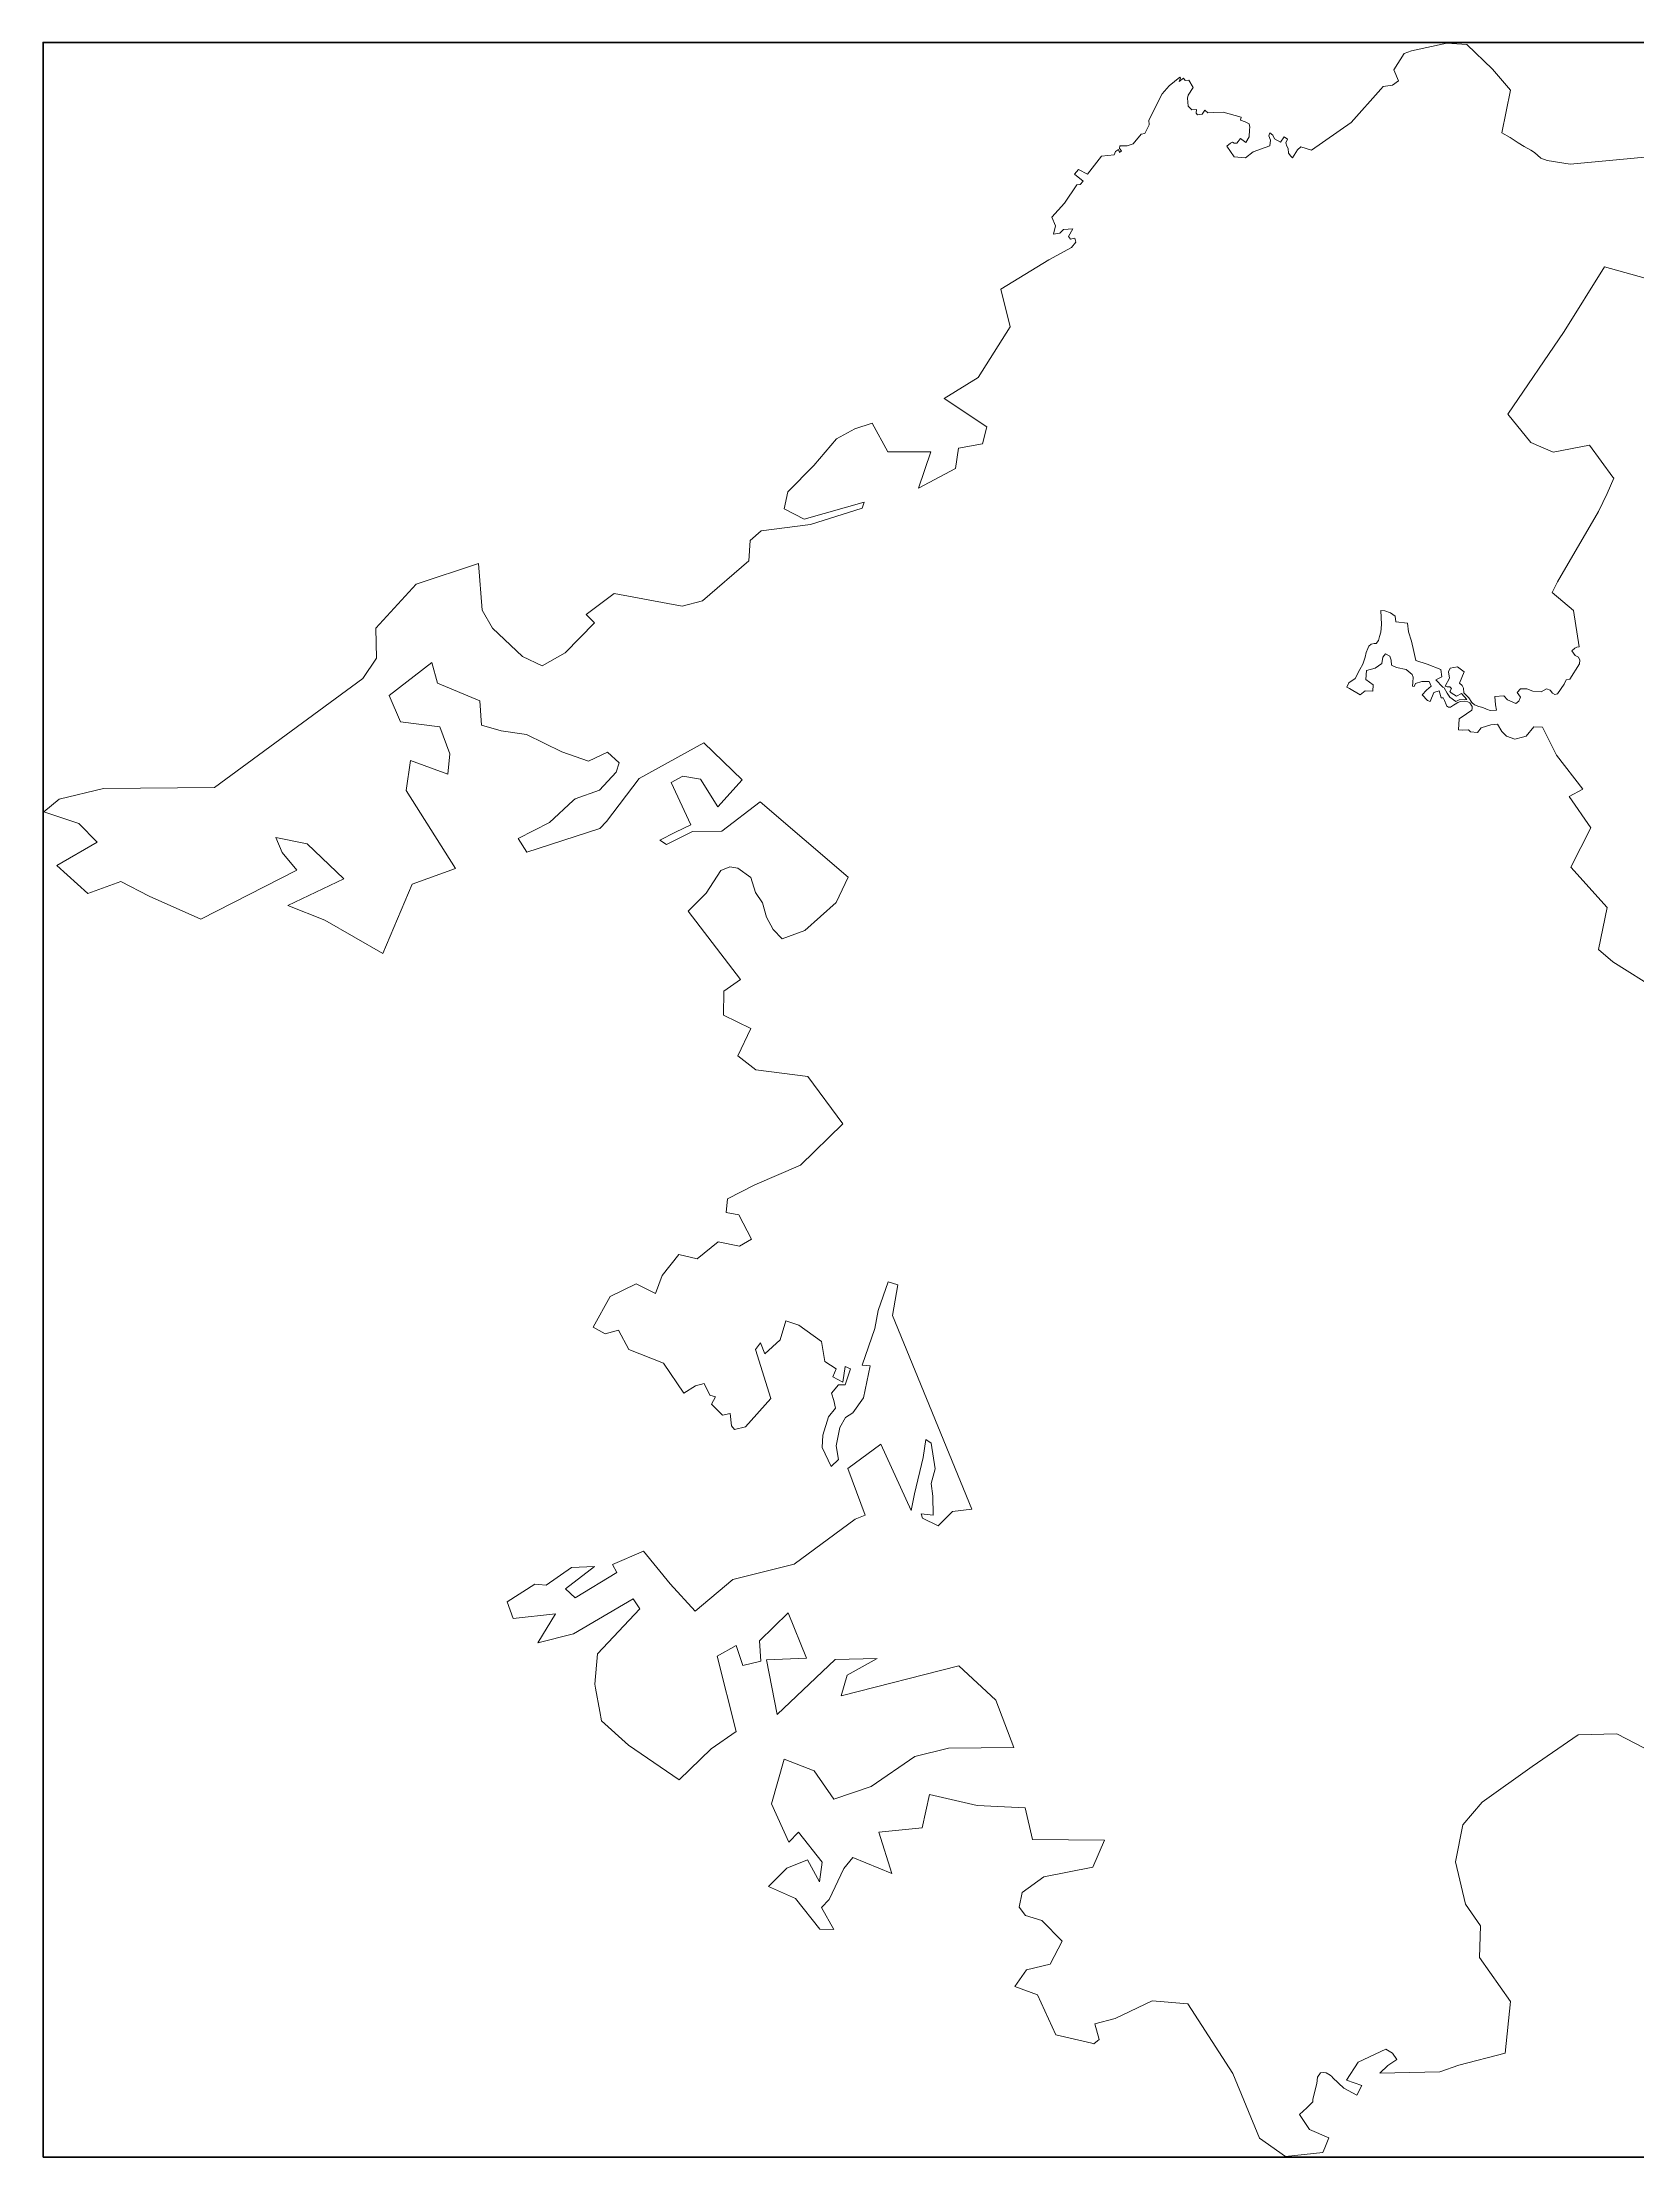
# Model space of a CAD drawing. Header units: metres. Extents: x -13451 to 9639, y -7413 to 5935.
# Drawn here: x -13451 to -3384, y -7413 to 5935 of the extents above; entities that cross this region are included whole.
import ezdxf
from ezdxf.enums import TextEntityAlignment as Align

# ---------------------------------------------------------------- set-up
doc = ezdxf.new("R2010")
doc.units = ezdxf.units.M
doc.layers.add('QUADRO', color=7, linetype='Continuous', lineweight=50)
doc.layers.add('VEGETACAO', color=3, linetype='Continuous', lineweight=13)

msp = doc.modelspace()

# ---------------------------------------------------------------- linework, layer by layer
at = {"layer": 'QUADRO', "color": 7}
msp.add_lwpolyline([(-13446, -7410), (9571, -7410), (9571, 5935), (-13446, 5935)], close=True, dxfattribs=at)
at = {"layer": 'VEGETACAO'}
for points in [[(-3166, -4919), (-3517, -4738), (-3760, -4745), (-4050, -4945), (-4365, -5170), (-4487, -5313), (-4534, -5545), (-4470, -5812), (-4377, -5949), (-4382, -6149), (-4188, -6427), (-4221, -6753), (-4513, -6828), (-4632, -6872), (-5012, -6879), (-4962, -6831), (-4905, -6793), (-4932, -6754), (-4974, -6728), (-5149, -6811), (-5221, -6923), (-5126, -6957), (-5156, -7018), (-5238, -6975), (-5309, -6908), (-5315, -6900), (-5325, -6893), (-5350, -6878), (-5368, -6875), (-5386, -6878), (-5404, -6905), (-5410, -6945), (-5423, -7002), (-5434, -7046), (-5434, -7060), (-5473, -7098), (-5519, -7141), (-5456, -7235), (-5333, -7287), (-5359, -7350), (-5372, -7379), (-5607, -7405), (-5771, -7290), (-5939, -6882), (-6224, -6442), (-6448, -6422), (-6681, -6535), (-6810, -6569), (-6783, -6667), (-6793, -6676), (-6816, -6694), (-6829, -6691), (-7056, -6637), (-7172, -6386), (-7314, -6332), (-7242, -6227), (-7092, -6191), (-7016, -6047), (-7144, -5916), (-7248, -5884), (-7288, -5832), (-7268, -5739), (-7132, -5641), (-6823, -5580), (-6748, -5409), (-7204, -5404), (-7249, -5205), (-7553, -5190), (-7853, -5122), (-7900, -5332), (-8173, -5358), (-8091, -5620), (-8336, -5519), (-8393, -5588), (-8486, -5783), (-8534, -5834), (-8456, -5973), (-8546, -5970), (-8698, -5778), (-8870, -5701), (-8754, -5586), (-8622, -5533), (-8547, -5672), (-8530, -5547), (-8679, -5358), (-8740, -5422), (-8850, -5180), (-8770, -4897), (-8580, -4972), (-8456, -5151), (-8221, -5070), (-7945, -4882), (-7734, -4828), (-7321, -4825), (-7435, -4526), (-7668, -4309), (-8410, -4498), (-8372, -4367), (-8183, -4262), (-8449, -4269), (-8814, -4617), (-8881, -4272), (-8630, -4261), (-8746, -3975), (-8926, -4152), (-8918, -4279), (-9030, -4308), (-9073, -4181), (-9193, -4248), (-9073, -4724), (-9231, -4833), (-9432, -5029), (-9752, -4810), (-9923, -4656), (-9934, -4597), (-9960, -4449), (-9965, -4425), (-9948, -4234), (-9680, -3950), (-9724, -3887), (-10099, -4108), (-10325, -4163), (-10214, -3982), (-10481, -4011), (-10519, -3906), (-10344, -3793), (-10321, -3796), (-10271, -3801), (-10113, -3688), (-9966, -3683), (-10150, -3824), (-10088, -3881), (-9827, -3721), (-9854, -3669), (-9658, -3586), (-9490, -3791), (-9332, -3965), (-9094, -3764), (-8707, -3667), (-8323, -3383), (-8260, -3359), (-8368, -3064), (-8160, -2910), (-7968, -3329), (-7947, -3223), (-7893, -2995), (-7877, -2881), (-7843, -2905), (-7818, -3065), (-7842, -3159), (-7832, -3238), (-7831, -3358), (-7906, -3350), (-7897, -3378), (-7798, -3426), (-7708, -3335), (-7587, -3321), (-8087, -2099), (-8053, -1906), (-8115, -1887), (-8178, -2067), (-8199, -2181), (-8279, -2412), (-8227, -2417), (-8269, -2618), (-8337, -2713), (-8384, -2742), (-8420, -2805), (-8442, -2920), (-8427, -3007), (-8473, -3051), (-8530, -2931), (-8527, -2854), (-8490, -2737), (-8446, -2684), (-8456, -2634), (-8472, -2588), (-8428, -2537), (-8385, -2536), (-8351, -2436), (-8385, -2421), (-8400, -2520), (-8464, -2486), (-8443, -2435), (-8514, -2389), (-8534, -2262), (-8678, -2159), (-8760, -2132), (-8795, -2253), (-8893, -2341), (-8920, -2272), (-8951, -2312), (-8854, -2622), (-9014, -2801), (-9083, -2818), (-9103, -2794), (-9111, -2717), (-9160, -2727), (-9228, -2657), (-9203, -2611), (-9239, -2602), (-9276, -2527), (-9330, -2542), (-9404, -2589), (-9531, -2399), (-9751, -2313), (-9815, -2191), (-9899, -2215), (-9975, -2172), (-9869, -1979), (-9704, -1899), (-9583, -1960), (-9540, -1846), (-9435, -1713), (-9320, -1741), (-9187, -1633), (-9052, -1662), (-8976, -1616), (-9056, -1463), (-9136, -1448), (-9127, -1363), (-8956, -1274), (-8667, -1149), (-8400, -889), (-8620, -591), (-8950, -549), (-9062, -459), (-8981, -287), (-9154, -203), (-9150, -53), (-9046, 22), (-9375, 452), (-9263, 566), (-9169, 709), (-9113, 732), (-9062, 725), (-8980, 666), (-8952, 570), (-8908, 506), (-8881, 416), (-8839, 338), (-8783, 279), (-8639, 331), (-8442, 507), (-8366, 667), (-8922, 1143), (-9163, 957), (-9348, 955), (-9512, 873), (-9554, 901), (-9455, 952), (-9359, 997), (-9484, 1265), (-9410, 1305), (-9299, 1286), (-9188, 1112), (-9035, 1282), (-9277, 1514), (-9685, 1290), (-9892, 1019), (-9933, 975), (-10395, 825), (-10448, 912), (-10251, 1012), (-10101, 1151), (-10089, 1162), (-9935, 1216), (-9830, 1330), (-9811, 1388), (-9886, 1457), (-10005, 1399), (-10173, 1459), (-10396, 1567), (-10555, 1590), (-10680, 1626), (-10690, 1781), (-10958, 1891), (-10994, 2022), (-11263, 1814), (-11191, 1648), (-10942, 1617), (-10879, 1445), (-10892, 1318), (-11128, 1404), (-11155, 1215), (-10845, 723), (-11117, 624), (-11303, 185), (-11668, 397), (-11902, 489), (-11549, 656), (-11780, 878), (-11978, 918), (-11938, 822), (-11845, 711), (-12452, 402), (-12777, 548), (-12956, 641), (-13164, 565), (-13359, 740), (-13105, 889), (-13221, 1006), (-13441, 1079), (-13345, 1159), (-13066, 1227), (-12364, 1234), (-11429, 1922), (-11343, 2049), (-11346, 2238), (-11092, 2516), (-10699, 2646), (-10675, 2353), (-10611, 2238), (-10422, 2059), (-10298, 2001), (-10153, 2083), (-9968, 2273), (-10019, 2325), (-9842, 2457), (-9414, 2378), (-9286, 2412), (-8993, 2664), (-8985, 2791), (-8915, 2852), (-8605, 2892), (-8278, 2995), (-8265, 3033), (-8645, 2927), (-8771, 2991), (-8747, 3099), (-8584, 3264), (-8440, 3434), (-8325, 3496), (-8216, 3532), (-8117, 3351), (-7844, 3351), (-7922, 3123), (-7689, 3247), (-7671, 3374), (-7519, 3402), (-7491, 3509), (-7761, 3687), (-7546, 3820), (-7344, 4141), (-7404, 4377), (-7100, 4563), (-6958, 4640), (-6930, 4675), (-6937, 4699), (-6963, 4693), (-6977, 4710), (-6948, 4758), (-7008, 4754), (-7031, 4732), (-7071, 4724), (-7059, 4777), (-7081, 4832), (-7001, 4920), (-6923, 5037), (-6902, 5039), (-6883, 5059), (-6938, 5103), (-6912, 5133), (-6857, 5104), (-6768, 5217), (-6688, 5226), (-6679, 5247), (-6660, 5259), (-6654, 5241), (-6642, 5250), (-6655, 5265), (-6652, 5282), (-6605, 5283), (-6567, 5294), (-6517, 5355), (-6495, 5359), (-6467, 5415), (-6470, 5445), (-6384, 5611), (-6340, 5661), (-6274, 5716), (-6270, 5708), (-6278, 5689), (-6278, 5689), (-6251, 5708), (-6240, 5694), (-6216, 5696), (-6190, 5650), (-6220, 5601), (-6225, 5583), (-6222, 5532), (-6198, 5509), (-6169, 5512), (-6171, 5489), (-6162, 5477), (-6132, 5481), (-6115, 5508), (-6096, 5491), (-6059, 5493), (-6000, 5495), (-5886, 5463), (-5891, 5445), (-5862, 5434), (-5837, 5421), (-5831, 5399), (-5833, 5382), (-5836, 5339), (-5858, 5303), (-5890, 5328), (-5914, 5299), (-5930, 5298), (-5942, 5305), (-5953, 5299), (-5976, 5281), (-5931, 5213), (-5859, 5206), (-5811, 5245), (-5736, 5272), (-5705, 5283), (-5701, 5318), (-5713, 5346), (-5706, 5364), (-5686, 5349), (-5676, 5327), (-5639, 5306), (-5616, 5338), (-5595, 5325), (-5604, 5302), (-5599, 5280), (-5590, 5265), (-5587, 5235), (-5574, 5217), (-5562, 5207), (-5532, 5257), (-5511, 5275), (-5442, 5254), (-5192, 5430), (-5006, 5640), (-4991, 5657), (-4931, 5665), (-4893, 5692), (-4923, 5762), (-4858, 5864), (-4812, 5882), (-4589, 5930), (-4462, 5921), (-4301, 5766), (-4188, 5634), (-4241, 5364), (-4190, 5334), (-4139, 5302), (-4100, 5278), (-4059, 5254), (-4036, 5239), (-3996, 5204), (-3956, 5190), (-3811, 5166), (-3407, 5204), (-3276, 5217)], [(-3338, 4448), (-3594, 4519), (-3849, 4111), (-4204, 3588), (-4058, 3410), (-3918, 3349), (-3689, 3394), (-3542, 3192), (-3535, 3185), (-3578, 3088), (-3631, 2975), (-3891, 2531), (-3925, 2463), (-3790, 2349), (-3753, 2121), (-3768, 2119), (-3781, 2113), (-3800, 2096), (-3780, 2067), (-3759, 2055), (-3749, 2037), (-3751, 2014), (-3813, 1916), (-3835, 1912), (-3848, 1886), (-3890, 1825), (-3908, 1821), (-3923, 1829), (-3936, 1847), (-3959, 1855), (-3993, 1836), (-4047, 1841), (-4085, 1856), (-4125, 1855), (-4146, 1833), (-4123, 1804), (-4134, 1778), (-4153, 1764), (-4205, 1786), (-4230, 1812), (-4285, 1807), (-4281, 1755), (-4276, 1721), (-4315, 1719), (-4338, 1727), (-4362, 1739), (-4387, 1744), (-4414, 1754), (-4430, 1770), (-4450, 1799), (-4482, 1830), (-4483, 1859), (-4493, 1877), (-4509, 1891), (-4480, 1962), (-4522, 1994), (-4568, 1987), (-4579, 1964), (-4572, 1924), (-4600, 1873), (-4587, 1868), (-4569, 1868), (-4559, 1858), (-4569, 1838), (-4562, 1831), (-4528, 1809), (-4497, 1827), (-4462, 1788), (-4510, 1786), (-4531, 1776), (-4570, 1803), (-4586, 1829), (-4606, 1863), (-4615, 1866), (-4658, 1912), (-4620, 1932), (-4626, 1978), (-4712, 2011), (-4785, 2034), (-4798, 2092), (-4811, 2157), (-4831, 2216), (-4838, 2271), (-4911, 2278), (-4915, 2315), (-4944, 2335), (-4981, 2348), (-5005, 2350), (-5002, 2261), (-5006, 2214), (-5013, 2186), (-5019, 2161), (-5035, 2142), (-5048, 2142), (-5067, 2138), (-5080, 2126), (-5087, 2110), (-5097, 2085), (-5104, 2056), (-5118, 2011), (-5137, 1977), (-5168, 1922), (-5207, 1893), (-5219, 1867), (-5203, 1857), (-5136, 1817), (-5105, 1844), (-5056, 1840), (-5054, 1881), (-5099, 1915), (-5095, 1971), (-5040, 1987), (-4999, 2015), (-4993, 2056), (-4975, 2076), (-4949, 2062), (-4940, 2037), (-4938, 2005), (-4907, 1991), (-4846, 1978), (-4807, 1946), (-4801, 1929), (-4803, 1895), (-4805, 1872), (-4794, 1870), (-4787, 1889), (-4746, 1902), (-4701, 1902), (-4687, 1872), (-4718, 1848), (-4744, 1817), (-4711, 1783), (-4693, 1775), (-4670, 1832), (-4637, 1844), (-4624, 1798), (-4611, 1799), (-4603, 1782), (-4593, 1756), (-4590, 1748), (-4578, 1740), (-4565, 1740), (-4547, 1753), (-4536, 1759), (-4519, 1769), (-4502, 1775), (-4479, 1777), (-4456, 1773), (-4443, 1767), (-4428, 1745), (-4428, 1732), (-4432, 1722), (-4465, 1699), (-4511, 1666), (-4515, 1596), (-4492, 1594), (-4452, 1597), (-4439, 1585), (-4396, 1581), (-4372, 1609), (-4312, 1629), (-4270, 1632), (-4241, 1587), (-4213, 1558), (-4159, 1538), (-4111, 1551), (-4089, 1557), (-4040, 1617), (-3986, 1614), (-3897, 1437), (-3730, 1222), (-3817, 1177), (-3681, 978), (-3807, 730), (-3578, 475), (-3631, 212), (-3541, 134), (-3253, -48)]]:
    msp.add_lwpolyline(points, dxfattribs=at)

# ---------------------------------------------------------------- texts
at = {"layer": 'QUADRO'}
for s, p in [('N: 7464800', (-13449, -4984)), ('N: 7464750', (-13449, -5034)), ('N: 7464700', (-13449, -5084)), ('N: 7464650', (-13449, -5134)), ('N: 7464600', (-13449, -5184)), ('N: 7464550', (-13449, -5234)), ('N: 7464500', (-13449, -5284)), ('N: 7464450', (-13449, -5334)), ('N: 7464400', (-13449, -5384)), ('N: 7464350', (-13449, -5434)), ('N: 7464300', (-13449, -5484)), ('N: 7464250', (-13449, -5534)), ('N: 7464200', (-13449, -5584)), ('N: 7464150', (-13449, -5634)), ('N: 7464100', (-13449, -5684)), ('N: 7464050', (-13449, -5734)), ('N: 7464000', (-13449, -5784)), ('N: 7463950', (-13449, -5834)), ('N: 7463900', (-13449, -5884)), ('N: 7463850', (-13449, -5934)), ('N: 7463800', (-13449, -5984)), ('N: 7463750', (-13449, -6034)), ('N: 7463700', (-13449, -6084)), ('N: 7463650', (-13449, -6134)), ('N: 7463600', (-13449, -6184)), ('N: 7463550', (-13449, -6234)), ('N: 7463500', (-13449, -6284)), ('N: 7463450', (-13449, -6334)), ('N: 7463400', (-13449, -6384)), ('N: 7463350', (-13449, -6434)), ('N: 7463300', (-13449, -6484)), ('N: 7463250', (-13449, -6534)), ('N: 7463200', (-13449, -6584)), ('N: 7463150', (-13449, -6634)), ('N: 7463100', (-13449, -6684)), ('N: 7463050', (-13449, -6734)), ('N: 7463000', (-13449, -6784)), ('N: 7462950', (-13449, -6834)), ('N: 7462900', (-13449, -6884)), ('N: 7462850', (-13449, -6934)), ('N: 7462800', (-13449, -6984)), ('N: 7462750', (-13449, -7034)), ('N: 7462700', (-13449, -7084)), ('N: 7462650', (-13449, -7134)), ('N: 7462600', (-13449, -7184)), ('N: 7462550', (-13449, -7234)), ('N: 7462500', (-13449, -7284)), ('N: 7462450', (-13449, -7334)), ('N: 7462400', (-13449, -7384))]:
    msp.add_text(s, height=2, rotation=90, dxfattribs=at).set_placement(p, align=Align.CENTER)
for s, p in [('E: 380450', (-13421, -7413)), ('E: 380500', (-13371, -7413)), ('E: 380550', (-13321, -7413)), ('E: 380600', (-13271, -7413)), ('E: 380650', (-13221, -7413)), ('E: 380700', (-13171, -7413)), ('E: 380750', (-13121, -7413)), ('E: 380800', (-13071, -7413)), ('E: 380850', (-13021, -7413)), ('E: 380900', (-12971, -7413)), ('E: 380950', (-12921, -7413)), ('E: 381000', (-12871, -7413)), ('E: 381050', (-12821, -7413)), ('E: 381100', (-12771, -7413)), ('E: 381150', (-12721, -7413)), ('E: 381200', (-12671, -7413)), ('E: 381250', (-12621, -7413)), ('E: 381300', (-12571, -7413)), ('E: 381350', (-12521, -7413)), ('E: 381400', (-12471, -7413)), ('E: 381450', (-12421, -7413)), ('E: 381500', (-12371, -7413)), ('E: 381550', (-12321, -7413)), ('E: 381600', (-12271, -7413)), ('E: 381650', (-12221, -7413)), ('E: 381700', (-12171, -7413)), ('E: 381750', (-12121, -7413)), ('E: 381800', (-12071, -7413)), ('E: 381850', (-12021, -7413)), ('E: 381900', (-11971, -7413)), ('E: 381950', (-11921, -7413)), ('E: 382000', (-11871, -7413)), ('E: 382050', (-11821, -7413)), ('E: 382100', (-11771, -7413)), ('E: 382150', (-11721, -7413)), ('E: 382200', (-11671, -7413)), ('E: 382250', (-11621, -7413)), ('E: 382300', (-11571, -7413)), ('E: 382350', (-11521, -7413)), ('E: 382400', (-11471, -7413)), ('E: 382450', (-11421, -7413)), ('E: 382500', (-11371, -7413)), ('E: 382550', (-11321, -7413)), ('E: 382600', (-11271, -7413)), ('E: 382650', (-11221, -7413)), ('E: 382700', (-11171, -7413)), ('E: 382750', (-11121, -7413)), ('E: 382800', (-11071, -7413)), ('E: 382850', (-11021, -7413))]:
    msp.add_text(s, height=2, dxfattribs=at).set_placement(p, align=Align.CENTER)

doc.saveas('drawing.dxf')
